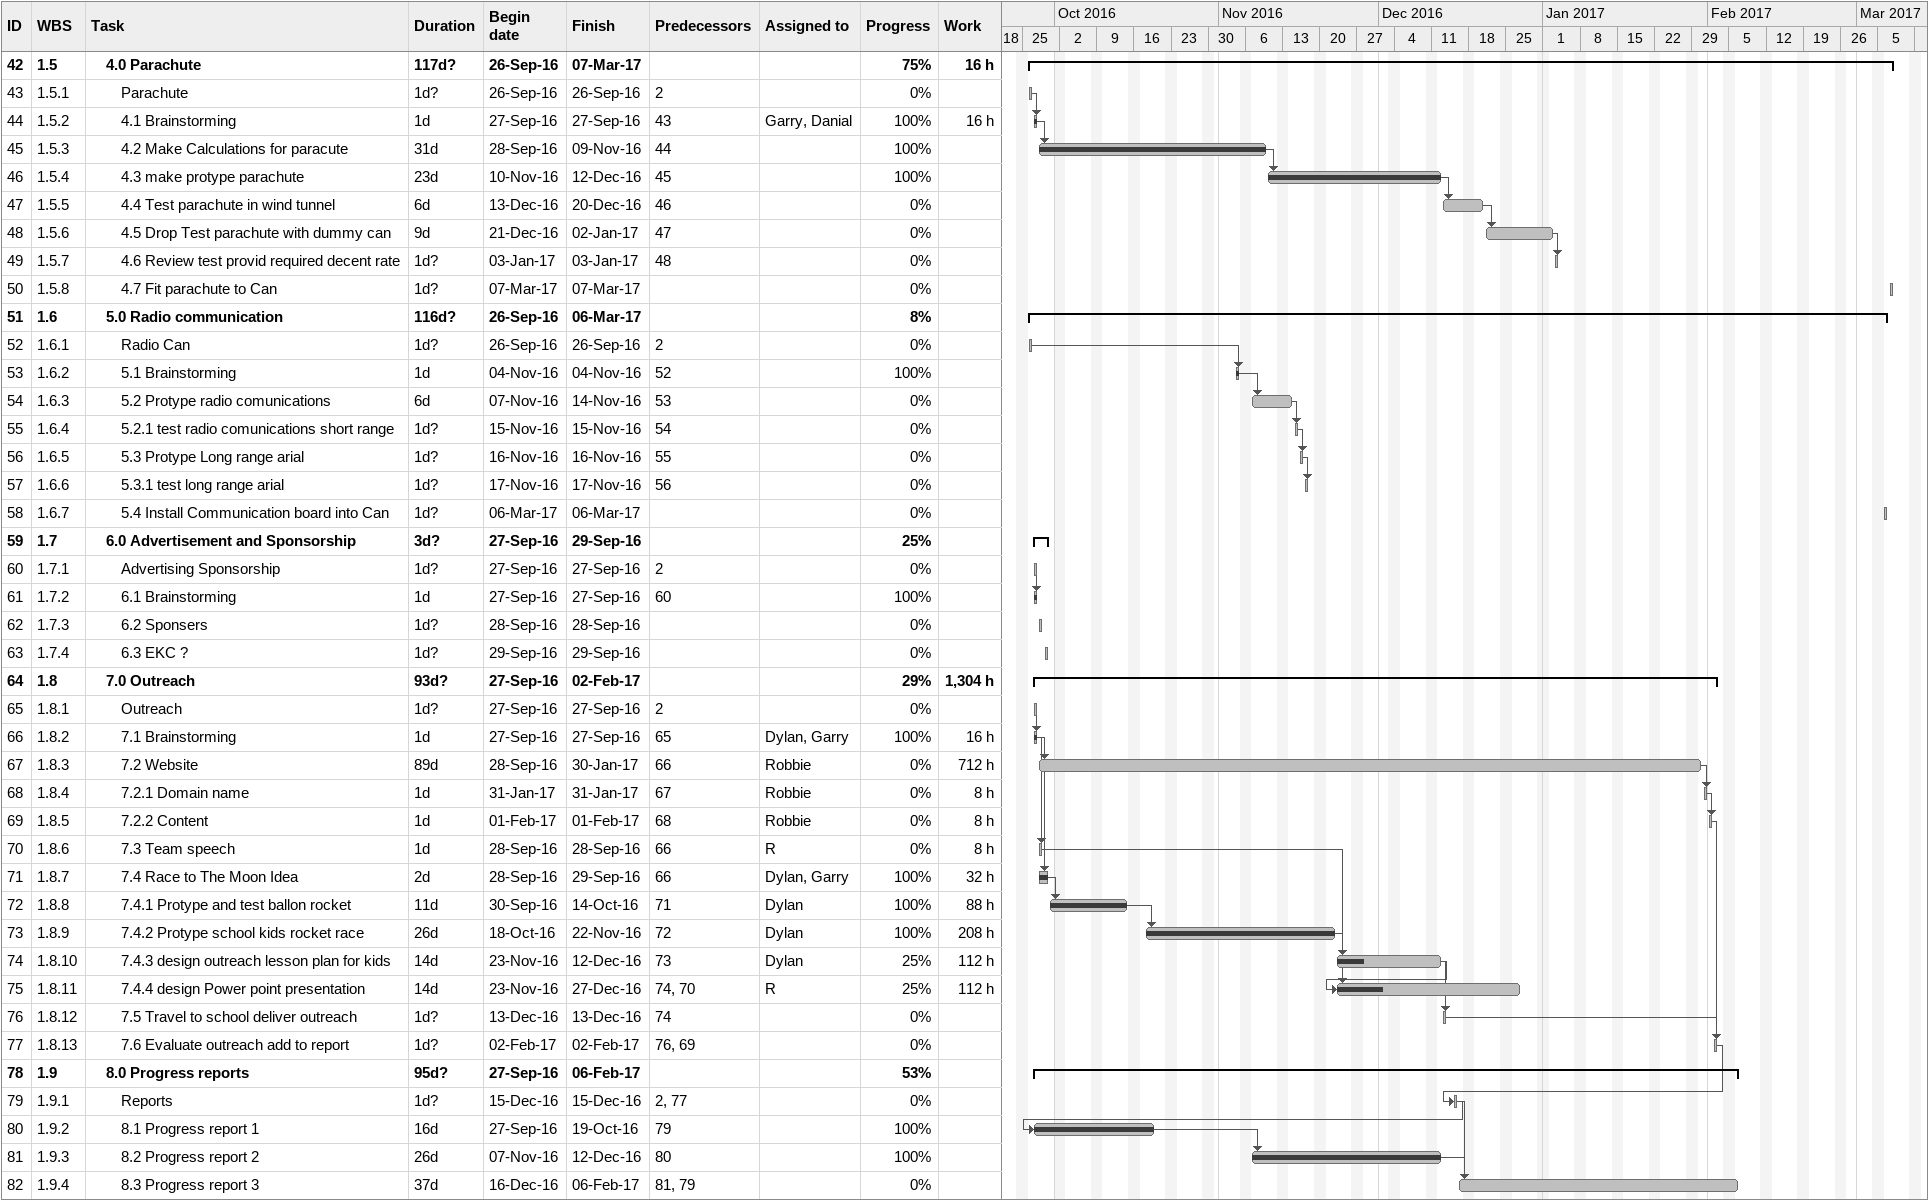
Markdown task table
| ID | WBS | Task | Duration | Start | Finish | Predecessors | Resources | % complete | Work (h) |
|---|---|---|---|---|---|---|---|---|---|
| 42 | 1.5 | **4.0 Parachute** | 117d? | 2016-09-26 | 2017-03-07 |  |  | 75 | 16 |
| 43 | 1.5.1 | Parachute | 1d? | 2016-09-26 | 2016-09-26 | 2 |  | 0 |  |
| 44 | 1.5.2 | 4.1 Brainstorming | 1d | 2016-09-27 | 2016-09-27 | 43 | Garry, Danial | 100 | 16 |
| 45 | 1.5.3 | 4.2 Make Calculations for paracute | 31d | 2016-09-28 | 2016-11-09 | 44 |  | 100 |  |
| 46 | 1.5.4 | 4.3 make protype parachute | 23d | 2016-11-10 | 2016-12-12 | 45 |  | 100 |  |
| 47 | 1.5.5 | 4.4 Test parachute in wind tunnel | 6d | 2016-12-13 | 2016-12-20 | 46 |  | 0 |  |
| 48 | 1.5.6 | 4.5 Drop Test parachute with dummy can | 9d | 2016-12-21 | 2017-01-02 | 47 |  | 0 |  |
| 49 | 1.5.7 | 4.6 Review test provid required decent rate | 1d? | 2017-01-03 | 2017-01-03 | 48 |  | 0 |  |
| 50 | 1.5.8 | 4.7 Fit parachute to Can | 1d? | 2017-03-07 | 2017-03-07 |  |  | 0 |  |
| 51 | 1.6 | **5.0 Radio communication** | 116d? | 2016-09-26 | 2017-03-06 |  |  | 8 |  |
| 52 | 1.6.1 | Radio Can | 1d? | 2016-09-26 | 2016-09-26 | 2 |  | 0 |  |
| 53 | 1.6.2 | 5.1 Brainstorming | 1d | 2016-11-04 | 2016-11-04 | 52 |  | 100 |  |
| 54 | 1.6.3 | 5.2 Protype radio comunications | 6d | 2016-11-07 | 2016-11-14 | 53 |  | 0 |  |
| 55 | 1.6.4 | 5.2.1 test radio comunications short range | 1d? | 2016-11-15 | 2016-11-15 | 54 |  | 0 |  |
| 56 | 1.6.5 | 5.3 Protype Long range arial | 1d? | 2016-11-16 | 2016-11-16 | 55 |  | 0 |  |
| 57 | 1.6.6 | 5.3.1 test long range arial | 1d? | 2016-11-17 | 2016-11-17 | 56 |  | 0 |  |
| 58 | 1.6.7 | 5.4 Install Communication board into Can | 1d? | 2017-03-06 | 2017-03-06 |  |  | 0 |  |
| 59 | 1.7 | **6.0 Advertisement and Sponsorship** | 3d? | 2016-09-27 | 2016-09-29 |  |  | 25 |  |
| 60 | 1.7.1 | Advertising Sponsorship | 1d? | 2016-09-27 | 2016-09-27 | 2 |  | 0 |  |
| 61 | 1.7.2 | 6.1 Brainstorming | 1d | 2016-09-27 | 2016-09-27 | 60 |  | 100 |  |
| 62 | 1.7.3 | 6.2 Sponsers | 1d? | 2016-09-28 | 2016-09-28 |  |  | 0 |  |
| 63 | 1.7.4 | 6.3 EKC ? | 1d? | 2016-09-29 | 2016-09-29 |  |  | 0 |  |
| 64 | 1.8 | **7.0 Outreach** | 93d? | 2016-09-27 | 2017-02-02 |  |  | 29 | 1304 |
| 65 | 1.8.1 | Outreach | 1d? | 2016-09-27 | 2016-09-27 | 2 |  | 0 |  |
| 66 | 1.8.2 | 7.1 Brainstorming | 1d | 2016-09-27 | 2016-09-27 | 65 | Dylan, Garry | 100 | 16 |
| 67 | 1.8.3 | 7.2 Website | 89d | 2016-09-28 | 2017-01-30 | 66 | Robbie | 0 | 712 |
| 68 | 1.8.4 | 7.2.1 Domain name | 1d | 2017-01-31 | 2017-01-31 | 67 | Robbie | 0 | 8 |
| 69 | 1.8.5 | 7.2.2 Content | 1d | 2017-02-01 | 2017-02-01 | 68 | Robbie | 0 | 8 |
| 70 | 1.8.6 | 7.3 Team speech | 1d | 2016-09-28 | 2016-09-28 | 66 | R | 0 | 8 |
| 71 | 1.8.7 | 7.4 Race to The Moon Idea | 2d | 2016-09-28 | 2016-09-29 | 66 | Dylan, Garry | 100 | 32 |
| 72 | 1.8.8 | 7.4.1 Protype and test ballon rocket | 11d | 2016-09-30 | 2016-10-14 | 71 | Dylan | 100 | 88 |
| 73 | 1.8.9 | 7.4.2 Protype school kids rocket race | 26d | 2016-10-18 | 2016-11-22 | 72 | Dylan | 100 | 208 |
| 74 | 1.8.10 | 7.4.3 design outreach lesson plan for kids | 14d | 2016-11-23 | 2016-12-12 | 73 | Dylan | 25 | 112 |
| 75 | 1.8.11 | 7.4.4 design Power point presentation | 14d | 2016-11-23 | 2016-12-27 | 74, 70 | R | 25 | 112 |
| 76 | 1.8.12 | 7.5 Travel to school deliver outreach | 1d? | 2016-12-13 | 2016-12-13 | 74 |  | 0 |  |
| 77 | 1.8.13 | 7.6 Evaluate outreach add to report | 1d? | 2017-02-02 | 2017-02-02 | 76, 69 |  | 0 |  |
| 78 | 1.9 | **8.0 Progress reports** | 95d? | 2016-09-27 | 2017-02-06 |  |  | 53 |  |
| 79 | 1.9.1 | Reports | 1d? | 2016-12-15 | 2016-12-15 | 2, 77 |  | 0 |  |
| 80 | 1.9.2 | 8.1 Progress report 1 | 16d | 2016-09-27 | 2016-10-19 | 79 |  | 100 |  |
| 81 | 1.9.3 | 8.2 Progress report 2 | 26d | 2016-11-07 | 2016-12-12 | 80 |  | 100 |  |
| 82 | 1.9.4 | 8.3 Progress report 3 | 37d | 2016-12-16 | 2017-02-06 | 81, 79 |  | 0 |  |
